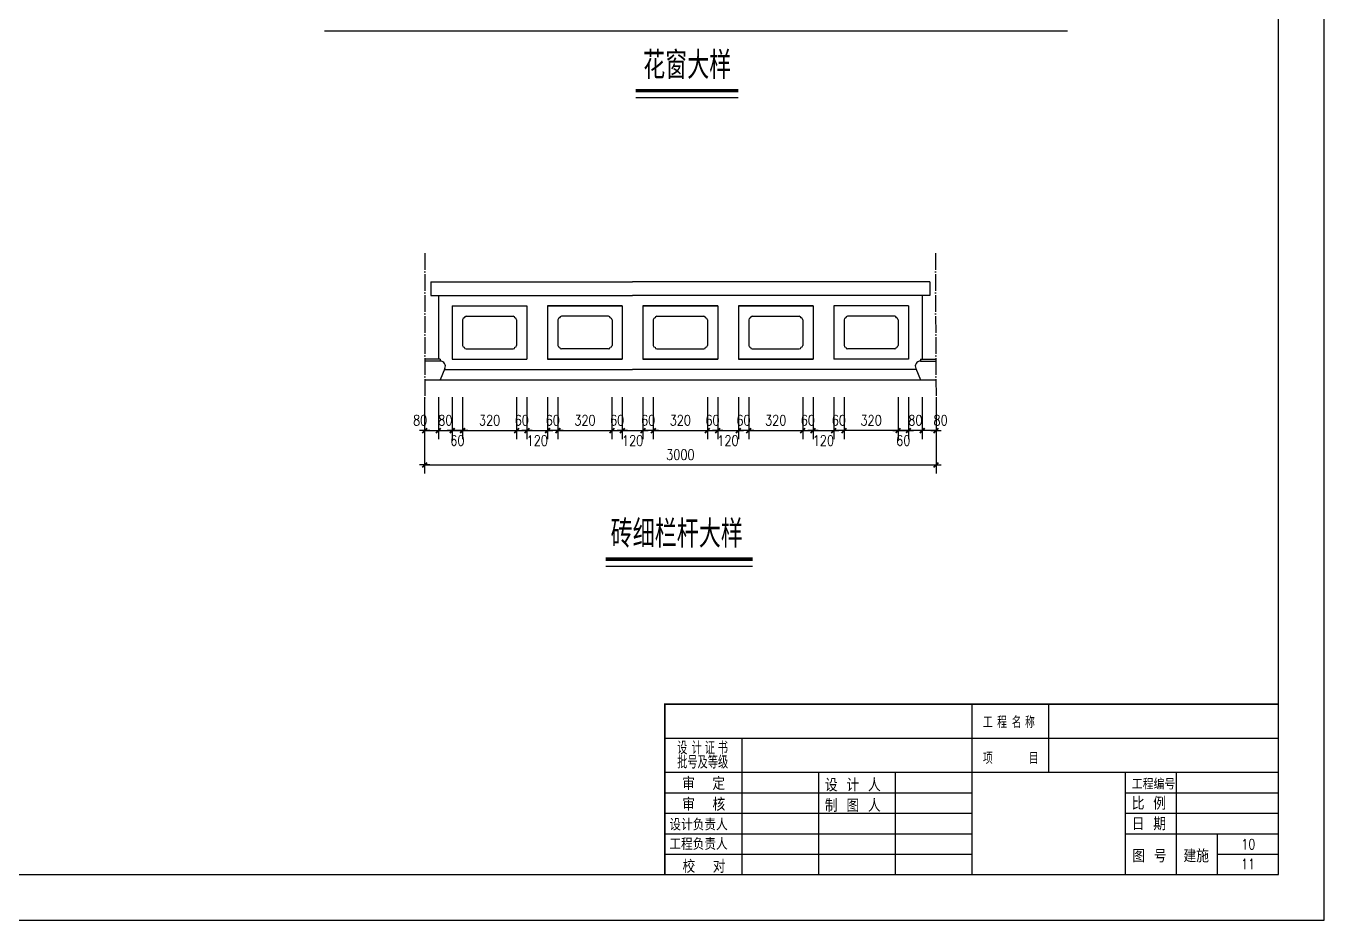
# Model space of a CAD drawing. Extents: x 1035948 to 1665131, y -158296 to 142149.
# Drawn here: x 1142382 to 1161231, y -96352 to -83371 of the extents above; entities that cross this region are included whole.
import ezdxf

# ---------------------------------------------------------------- set-up
doc = ezdxf.new("R2010")
doc.units = 0
doc.header["$LTSCALE"] = 200
doc.header["$MEASUREMENT"] = 0
doc.linetypes.add('ACAD_ISO04W100', pattern=[30.5, 24, -3, 0.5, -3])
doc.layers.get('0').update_dxf_attribs({"linetype": 'CONTINUOUS'})
doc.layers.get('DEFPOINTS').update_dxf_attribs({"linetype": 'CONTINUOUS'})
for name, color, linetype in [('DOTE', 1, 'CONTINUOUS'), ('PUB_DIM', 3, 'CONTINUOUS'), ('PUB_TEXT', 7, 'CONTINUOUS'), ('WLL1', 7, 'CONTINUOUS')]:
    doc.layers.add(name, color=color, linetype=linetype)
doc.styles.add('_HZTXT', font='txt.shx', dxfattribs={"width": 0.8, "bigfont": 'hztxt.shx'})
doc.styles.add('DIM_FONT', font='SIMPLEX.shx', dxfattribs={"width": 0.8})
doc.styles.add('HZ', font='simplex.shx', dxfattribs={"bigfont": 'hztxt.shx'})
doc.dimstyles.new('DIMN50', dxfattribs={"dimscale": 0.5, "dimtxt": 300, "dimasz": 1, "dimexe": 250, "dimexo": 300, "dimgap": 150, "dimtad": 1, "dimdec": 0, "dimzin": 0, "dimdsep": 46, "dimtxsty": 'DIM_FONT', "dimblk": '_DIMX', "dimcen": 0.09, "dimclrt": 7, "dimadec": 0, "dimazin": 0, "dimtfac": 1, "dimtdec": 0, "dimtix": 1, "dimtmove": 2, "dimatfit": 3, "dimldrblk": '_DIMX', "dimfxl": 0, "dimtolj": 1, "dimtzin": 0, "dimarcsym": 0})

# ---------------------------------------------------------------- blocks, each defined once
blk = doc.blocks.new('_DIMX')
blk.add_line((-150, 0), (150, 0))
at = {"const_width": 50}
blk.add_lwpolyline([(-70, -70), (70, 70)], dxfattribs=at)
blk = doc.blocks.new('*D362')
at = {"color": 0, "linetype": 'ByBlock'}
for p, q in [((1607961, 6102), (1607961, 5490)), ((1608746, 6102), (1608746, 5490)), ((1608746, 5615), (1607962, 5615))]:
    blk.add_line(p, q, dxfattribs=at)
at = {"layer": 'DEFPOINTS', "color": 0, "linetype": 'ByBlock'}
for p in [(1607961, 6252), (1608746, 6252), (1607961, 5615)]:
    blk.add_point(p, dxfattribs=at)
at = {"color": 0, "linetype": 'ByBlock', "xscale": 0.5, "yscale": 0.5, "zscale": 0.5, "rotation": 180}
blk.add_blockref('_DIMX', (1607961, 5615), dxfattribs=at)
at = {"color": 0, "linetype": 'ByBlock', "xscale": 0.5, "yscale": 0.5, "zscale": 0.5}
blk.add_blockref('_DIMX', (1608746, 5615), dxfattribs=at)
at = {"color": 7, "linetype": 'ByBlock', "insert": (1608354, 5765), "char_height": 150, "attachment_point": 5, "style": 'DIM_FONT'}
blk.add_mtext('\\A1;320', dxfattribs=at)
blk = doc.blocks.new('*D351')
at = {"color": 0, "linetype": 'ByBlock'}
for p, q in [((1601871, 5900), (1601871, 4991)), ((1609296, 5900), (1609296, 4991)), ((1601872, 5116), (1609296, 5116))]:
    blk.add_line(p, q, dxfattribs=at)
at = {"layer": 'DEFPOINTS', "color": 0, "linetype": 'ByBlock'}
for p in [(1601871, 6050), (1609296, 6050), (1609296, 5116)]:
    blk.add_point(p, dxfattribs=at)
at = {"color": 0, "linetype": 'ByBlock', "xscale": 0.5, "yscale": 0.5, "zscale": 0.5, "rotation": 180}
blk.add_blockref('_DIMX', (1601871, 5116), dxfattribs=at)
at = {"color": 0, "linetype": 'ByBlock', "xscale": 0.5, "yscale": 0.5, "zscale": 0.5}
blk.add_blockref('_DIMX', (1609296, 5116), dxfattribs=at)
at = {"color": 7, "linetype": 'ByBlock', "insert": (1605584, 5266), "char_height": 150, "attachment_point": 5, "style": 'DIM_FONT'}
blk.add_mtext('\\A1;3000', dxfattribs=at)
blk = doc.blocks.new('*D361')
at = {"color": 0, "linetype": 'ByBlock'}
for p, q in [((1607811, 6102), (1607811, 5490)), ((1607961, 6102), (1607961, 5490)), ((1607811, 5615), (1607810, 5615)), ((1607961, 5615), (1607811, 5615)), ((1607962, 5615), (1607962, 5615))]:
    blk.add_line(p, q, dxfattribs=at)
at = {"layer": 'DEFPOINTS', "color": 0, "linetype": 'ByBlock'}
for p in [(1607811, 6252), (1607961, 6252), (1607811, 5615)]:
    blk.add_point(p, dxfattribs=at)
at = {"color": 0, "linetype": 'ByBlock', "xscale": 0.5, "yscale": 0.5, "zscale": 0.5}
blk.add_blockref('_DIMX', (1607811, 5615), dxfattribs=at)
at = {"color": 0, "linetype": 'ByBlock', "xscale": 0.5, "yscale": 0.5, "zscale": 0.5, "rotation": 180}
blk.add_blockref('_DIMX', (1607961, 5615), dxfattribs=at)
at = {"color": 7, "linetype": 'ByBlock', "insert": (1607886, 5765), "char_height": 150, "attachment_point": 5, "style": 'DIM_FONT'}
blk.add_mtext('\\A1;60', dxfattribs=at)
blk = doc.blocks.new('*D373')
at = {"color": 0, "linetype": 'ByBlock'}
for p, q in [((1607511, 6102), (1607511, 5490)), ((1607811, 6102), (1607811, 5490)), ((1607512, 5615), (1607811, 5615))]:
    blk.add_line(p, q, dxfattribs=at)
at = {"layer": 'DEFPOINTS', "color": 0, "linetype": 'ByBlock'}
for p in [(1607511, 6252), (1607811, 6252), (1607811, 5615)]:
    blk.add_point(p, dxfattribs=at)
at = {"color": 0, "linetype": 'ByBlock', "xscale": 0.5, "yscale": 0.5, "zscale": 0.5, "rotation": 180}
blk.add_blockref('_DIMX', (1607511, 5615), dxfattribs=at)
at = {"color": 0, "linetype": 'ByBlock', "xscale": 0.5, "yscale": 0.5, "zscale": 0.5}
blk.add_blockref('_DIMX', (1607811, 5615), dxfattribs=at)
at = {"color": 7, "linetype": 'ByBlock', "insert": (1607661, 5471), "char_height": 150, "attachment_point": 5, "style": 'DIM_FONT'}
blk.add_mtext('\\A1;120', dxfattribs=at)
blk = doc.blocks.new('*D354')
at = {"color": 0, "linetype": 'ByBlock'}
for p, q in [((1602271, 6102), (1602271, 5490)), ((1602421, 6102), (1602421, 5490)), ((1602271, 5615), (1602270, 5615)), ((1602271, 5615), (1602421, 5615)), ((1602271, 5615), (1602421, 5615)), ((1602422, 5615), (1602422, 5615))]:
    blk.add_line(p, q, dxfattribs=at)
at = {"layer": 'DEFPOINTS', "color": 0, "linetype": 'ByBlock'}
for p in [(1602271, 6252), (1602421, 6252), (1602421, 5615)]:
    blk.add_point(p, dxfattribs=at)
at = {"color": 0, "linetype": 'ByBlock', "xscale": 0.5, "yscale": 0.5, "zscale": 0.5}
blk.add_blockref('_DIMX', (1602271, 5615), dxfattribs=at)
at = {"color": 0, "linetype": 'ByBlock', "xscale": 0.5, "yscale": 0.5, "zscale": 0.5, "rotation": 180}
blk.add_blockref('_DIMX', (1602421, 5615), dxfattribs=at)
at = {"color": 7, "linetype": 'ByBlock', "insert": (1602346, 5471), "char_height": 150, "attachment_point": 5, "style": 'DIM_FONT'}
blk.add_mtext('\\A1;60', dxfattribs=at)
blk = doc.blocks.new('*D355')
at = {"color": 0, "linetype": 'ByBlock'}
for p, q in [((1602071, 6102), (1602071, 5490)), ((1602271, 6102), (1602271, 5490)), ((1602071, 5615), (1602070, 5615)), ((1602071, 5615), (1602271, 5615)), ((1602272, 5615), (1602272, 5615))]:
    blk.add_line(p, q, dxfattribs=at)
at = {"layer": 'DEFPOINTS', "color": 0, "linetype": 'ByBlock'}
for p in [(1602071, 6252), (1602271, 6252), (1602271, 5615)]:
    blk.add_point(p, dxfattribs=at)
at = {"color": 0, "linetype": 'ByBlock', "xscale": 0.5, "yscale": 0.5, "zscale": 0.5}
blk.add_blockref('_DIMX', (1602071, 5615), dxfattribs=at)
at = {"color": 0, "linetype": 'ByBlock', "xscale": 0.5, "yscale": 0.5, "zscale": 0.5, "rotation": 180}
blk.add_blockref('_DIMX', (1602271, 5615), dxfattribs=at)
at = {"color": 7, "linetype": 'ByBlock', "insert": (1602171, 5765), "char_height": 150, "attachment_point": 5, "style": 'DIM_FONT'}
blk.add_mtext('\\A1;80', dxfattribs=at)
blk = doc.blocks.new('*D356')
at = {"color": 0, "linetype": 'ByBlock'}
for p, q in [((1601871, 6102), (1601871, 5490)), ((1602071, 6102), (1602071, 5490)), ((1601872, 5615), (1602071, 5615))]:
    blk.add_line(p, q, dxfattribs=at)
at = {"layer": 'DEFPOINTS', "color": 0, "linetype": 'ByBlock'}
for p in [(1601871, 6252), (1602071, 6252), (1602071, 5615)]:
    blk.add_point(p, dxfattribs=at)
at = {"color": 0, "linetype": 'ByBlock', "xscale": 0.5, "yscale": 0.5, "zscale": 0.5, "rotation": 180}
blk.add_blockref('_DIMX', (1601871, 5615), dxfattribs=at)
at = {"color": 0, "linetype": 'ByBlock', "xscale": 0.5, "yscale": 0.5, "zscale": 0.5}
blk.add_blockref('_DIMX', (1602071, 5615), dxfattribs=at)
at = {"color": 7, "linetype": 'ByBlock', "insert": (1601805, 5765), "char_height": 150, "attachment_point": 5, "style": 'DIM_FONT'}
blk.add_mtext('\\A1;80', dxfattribs=at)
blk = doc.blocks.new('*D364')
at = {"color": 0, "linetype": 'ByBlock'}
for p, q in [((1604741, 6102), (1604741, 5490)), ((1605041, 6102), (1605041, 5490)), ((1604742, 5615), (1605041, 5615))]:
    blk.add_line(p, q, dxfattribs=at)
at = {"layer": 'DEFPOINTS', "color": 0, "linetype": 'ByBlock'}
for p in [(1604741, 6252), (1605041, 6252), (1605041, 5615)]:
    blk.add_point(p, dxfattribs=at)
at = {"color": 0, "linetype": 'ByBlock', "xscale": 0.5, "yscale": 0.5, "zscale": 0.5, "rotation": 180}
blk.add_blockref('_DIMX', (1604741, 5615), dxfattribs=at)
at = {"color": 0, "linetype": 'ByBlock', "xscale": 0.5, "yscale": 0.5, "zscale": 0.5}
blk.add_blockref('_DIMX', (1605041, 5615), dxfattribs=at)
at = {"color": 7, "linetype": 'ByBlock', "insert": (1604891, 5471), "char_height": 150, "attachment_point": 5, "style": 'DIM_FONT'}
blk.add_mtext('\\A1;120', dxfattribs=at)
blk = doc.blocks.new('*D365')
at = {"color": 0, "linetype": 'ByBlock'}
for p, q in [((1604591, 6102), (1604591, 5490)), ((1604741, 6102), (1604741, 5490)), ((1604591, 5615), (1604590, 5615)), ((1604591, 5615), (1604741, 5615)), ((1604742, 5615), (1604742, 5615))]:
    blk.add_line(p, q, dxfattribs=at)
at = {"layer": 'DEFPOINTS', "color": 0, "linetype": 'ByBlock'}
for p in [(1604591, 6252), (1604741, 6252), (1604741, 5615)]:
    blk.add_point(p, dxfattribs=at)
at = {"color": 0, "linetype": 'ByBlock', "xscale": 0.5, "yscale": 0.5, "zscale": 0.5}
blk.add_blockref('_DIMX', (1604591, 5615), dxfattribs=at)
at = {"color": 0, "linetype": 'ByBlock', "xscale": 0.5, "yscale": 0.5, "zscale": 0.5, "rotation": 180}
blk.add_blockref('_DIMX', (1604741, 5615), dxfattribs=at)
at = {"color": 7, "linetype": 'ByBlock', "insert": (1604666, 5765), "char_height": 150, "attachment_point": 5, "style": 'DIM_FONT'}
blk.add_mtext('\\A1;60', dxfattribs=at)
blk = doc.blocks.new('*D367')
at = {"color": 0, "linetype": 'ByBlock'}
for p, q in [((1605041, 6102), (1605041, 5490)), ((1605191, 6102), (1605191, 5490)), ((1605041, 5615), (1605040, 5615)), ((1605191, 5615), (1605041, 5615)), ((1605192, 5615), (1605192, 5615))]:
    blk.add_line(p, q, dxfattribs=at)
at = {"layer": 'DEFPOINTS', "color": 0, "linetype": 'ByBlock'}
for p in [(1605041, 6252), (1605191, 6252), (1605041, 5615)]:
    blk.add_point(p, dxfattribs=at)
at = {"color": 0, "linetype": 'ByBlock', "xscale": 0.5, "yscale": 0.5, "zscale": 0.5}
blk.add_blockref('_DIMX', (1605041, 5615), dxfattribs=at)
at = {"color": 0, "linetype": 'ByBlock', "xscale": 0.5, "yscale": 0.5, "zscale": 0.5, "rotation": 180}
blk.add_blockref('_DIMX', (1605191, 5615), dxfattribs=at)
at = {"color": 7, "linetype": 'ByBlock', "insert": (1605116, 5765), "char_height": 150, "attachment_point": 5, "style": 'DIM_FONT'}
blk.add_mtext('\\A1;60', dxfattribs=at)
blk = doc.blocks.new('*D371')
at = {"color": 0, "linetype": 'ByBlock'}
for p, q in [((1606426, 6102), (1606426, 5490)), ((1606576, 6102), (1606576, 5490)), ((1606426, 5615), (1606425, 5615)), ((1606576, 5615), (1606426, 5615)), ((1606577, 5615), (1606577, 5615))]:
    blk.add_line(p, q, dxfattribs=at)
at = {"layer": 'DEFPOINTS', "color": 0, "linetype": 'ByBlock'}
for p in [(1606426, 6252), (1606576, 6252), (1606426, 5615)]:
    blk.add_point(p, dxfattribs=at)
at = {"color": 0, "linetype": 'ByBlock', "xscale": 0.5, "yscale": 0.5, "zscale": 0.5}
blk.add_blockref('_DIMX', (1606426, 5615), dxfattribs=at)
at = {"color": 0, "linetype": 'ByBlock', "xscale": 0.5, "yscale": 0.5, "zscale": 0.5, "rotation": 180}
blk.add_blockref('_DIMX', (1606576, 5615), dxfattribs=at)
at = {"color": 7, "linetype": 'ByBlock', "insert": (1606501, 5765), "char_height": 150, "attachment_point": 5, "style": 'DIM_FONT'}
blk.add_mtext('\\A1;60', dxfattribs=at)
blk = doc.blocks.new('*D369')
at = {"color": 0, "linetype": 'ByBlock'}
for p, q in [((1606126, 6102), (1606126, 5490)), ((1606426, 6102), (1606426, 5490)), ((1606127, 5615), (1606426, 5615))]:
    blk.add_line(p, q, dxfattribs=at)
at = {"layer": 'DEFPOINTS', "color": 0, "linetype": 'ByBlock'}
for p in [(1606126, 6252), (1606426, 6252), (1606426, 5615)]:
    blk.add_point(p, dxfattribs=at)
at = {"color": 0, "linetype": 'ByBlock', "xscale": 0.5, "yscale": 0.5, "zscale": 0.5, "rotation": 180}
blk.add_blockref('_DIMX', (1606126, 5615), dxfattribs=at)
at = {"color": 0, "linetype": 'ByBlock', "xscale": 0.5, "yscale": 0.5, "zscale": 0.5}
blk.add_blockref('_DIMX', (1606426, 5615), dxfattribs=at)
at = {"color": 7, "linetype": 'ByBlock', "insert": (1606276, 5471), "char_height": 150, "attachment_point": 5, "style": 'DIM_FONT'}
blk.add_mtext('\\A1;120', dxfattribs=at)
blk = doc.blocks.new('*D368')
at = {"color": 0, "linetype": 'ByBlock'}
for p, q in [((1605976, 6102), (1605976, 5490)), ((1606126, 6102), (1606126, 5490)), ((1605976, 5615), (1605975, 5615)), ((1605976, 5615), (1606126, 5615)), ((1606127, 5615), (1606127, 5615))]:
    blk.add_line(p, q, dxfattribs=at)
at = {"layer": 'DEFPOINTS', "color": 0, "linetype": 'ByBlock'}
for p in [(1605976, 6252), (1606126, 6252), (1606126, 5615)]:
    blk.add_point(p, dxfattribs=at)
at = {"color": 0, "linetype": 'ByBlock', "xscale": 0.5, "yscale": 0.5, "zscale": 0.5}
blk.add_blockref('_DIMX', (1605976, 5615), dxfattribs=at)
at = {"color": 0, "linetype": 'ByBlock', "xscale": 0.5, "yscale": 0.5, "zscale": 0.5, "rotation": 180}
blk.add_blockref('_DIMX', (1606126, 5615), dxfattribs=at)
at = {"color": 7, "linetype": 'ByBlock', "insert": (1606051, 5765), "char_height": 150, "attachment_point": 5, "style": 'DIM_FONT'}
blk.add_mtext('\\A1;60', dxfattribs=at)
blk = doc.blocks.new('*D366')
at = {"color": 0, "linetype": 'ByBlock'}
for p, q in [((1603656, 6102), (1603656, 5490)), ((1603806, 6102), (1603806, 5490)), ((1603656, 5615), (1603655, 5615)), ((1603806, 5615), (1603656, 5615)), ((1603807, 5615), (1603807, 5615))]:
    blk.add_line(p, q, dxfattribs=at)
at = {"layer": 'DEFPOINTS', "color": 0, "linetype": 'ByBlock'}
for p in [(1603656, 6252), (1603806, 6252), (1603656, 5615)]:
    blk.add_point(p, dxfattribs=at)
at = {"color": 0, "linetype": 'ByBlock', "xscale": 0.5, "yscale": 0.5, "zscale": 0.5}
blk.add_blockref('_DIMX', (1603656, 5615), dxfattribs=at)
at = {"color": 0, "linetype": 'ByBlock', "xscale": 0.5, "yscale": 0.5, "zscale": 0.5, "rotation": 180}
blk.add_blockref('_DIMX', (1603806, 5615), dxfattribs=at)
at = {"color": 7, "linetype": 'ByBlock', "insert": (1603731, 5765), "char_height": 150, "attachment_point": 5, "style": 'DIM_FONT'}
blk.add_mtext('\\A1;60', dxfattribs=at)
blk = doc.blocks.new('*D357')
at = {"color": 0, "linetype": 'ByBlock'}
for p, q in [((1603356, 6102), (1603356, 5490)), ((1603656, 6102), (1603656, 5490)), ((1603357, 5615), (1603656, 5615))]:
    blk.add_line(p, q, dxfattribs=at)
at = {"layer": 'DEFPOINTS', "color": 0, "linetype": 'ByBlock'}
for p in [(1603356, 6252), (1603656, 6252), (1603656, 5615)]:
    blk.add_point(p, dxfattribs=at)
at = {"color": 0, "linetype": 'ByBlock', "xscale": 0.5, "yscale": 0.5, "zscale": 0.5, "rotation": 180}
blk.add_blockref('_DIMX', (1603356, 5615), dxfattribs=at)
at = {"color": 0, "linetype": 'ByBlock', "xscale": 0.5, "yscale": 0.5, "zscale": 0.5}
blk.add_blockref('_DIMX', (1603656, 5615), dxfattribs=at)
at = {"color": 7, "linetype": 'ByBlock', "insert": (1603506, 5471), "char_height": 150, "attachment_point": 5, "style": 'DIM_FONT'}
blk.add_mtext('\\A1;120', dxfattribs=at)
blk = doc.blocks.new('*D352')
at = {"color": 0, "linetype": 'ByBlock'}
for p, q in [((1603206, 6102), (1603206, 5490)), ((1603356, 6102), (1603356, 5490)), ((1603206, 5615), (1603205, 5615)), ((1603206, 5615), (1603356, 5615)), ((1603357, 5615), (1603357, 5615))]:
    blk.add_line(p, q, dxfattribs=at)
at = {"layer": 'DEFPOINTS', "color": 0, "linetype": 'ByBlock'}
for p in [(1603206, 6252), (1603356, 6252), (1603356, 5615)]:
    blk.add_point(p, dxfattribs=at)
at = {"color": 0, "linetype": 'ByBlock', "xscale": 0.5, "yscale": 0.5, "zscale": 0.5}
blk.add_blockref('_DIMX', (1603206, 5615), dxfattribs=at)
at = {"color": 0, "linetype": 'ByBlock', "xscale": 0.5, "yscale": 0.5, "zscale": 0.5, "rotation": 180}
blk.add_blockref('_DIMX', (1603356, 5615), dxfattribs=at)
at = {"color": 7, "linetype": 'ByBlock', "insert": (1603281, 5765), "char_height": 150, "attachment_point": 5, "style": 'DIM_FONT'}
blk.add_mtext('\\A1;60', dxfattribs=at)
blk = doc.blocks.new('*D353')
at = {"color": 0, "linetype": 'ByBlock'}
for p, q in [((1602421, 6102), (1602421, 5490)), ((1603206, 6102), (1603206, 5490)), ((1602422, 5615), (1603206, 5615))]:
    blk.add_line(p, q, dxfattribs=at)
at = {"layer": 'DEFPOINTS', "color": 0, "linetype": 'ByBlock'}
for p in [(1602421, 6252), (1603206, 6252), (1603206, 5615)]:
    blk.add_point(p, dxfattribs=at)
at = {"color": 0, "linetype": 'ByBlock', "xscale": 0.5, "yscale": 0.5, "zscale": 0.5, "rotation": 180}
blk.add_blockref('_DIMX', (1602421, 5615), dxfattribs=at)
at = {"color": 0, "linetype": 'ByBlock', "xscale": 0.5, "yscale": 0.5, "zscale": 0.5}
blk.add_blockref('_DIMX', (1603206, 5615), dxfattribs=at)
at = {"color": 7, "linetype": 'ByBlock', "insert": (1602814, 5765), "char_height": 150, "attachment_point": 5, "style": 'DIM_FONT'}
blk.add_mtext('\\A1;320', dxfattribs=at)
blk = doc.blocks.new('*D363')
at = {"color": 0, "linetype": 'ByBlock'}
for p, q in [((1603806, 6102), (1603806, 5490)), ((1604591, 6102), (1604591, 5490)), ((1603807, 5615), (1604591, 5615))]:
    blk.add_line(p, q, dxfattribs=at)
at = {"layer": 'DEFPOINTS', "color": 0, "linetype": 'ByBlock'}
for p in [(1603806, 6252), (1604591, 6252), (1604591, 5615)]:
    blk.add_point(p, dxfattribs=at)
at = {"color": 0, "linetype": 'ByBlock', "xscale": 0.5, "yscale": 0.5, "zscale": 0.5, "rotation": 180}
blk.add_blockref('_DIMX', (1603806, 5615), dxfattribs=at)
at = {"color": 0, "linetype": 'ByBlock', "xscale": 0.5, "yscale": 0.5, "zscale": 0.5}
blk.add_blockref('_DIMX', (1604591, 5615), dxfattribs=at)
at = {"color": 7, "linetype": 'ByBlock', "insert": (1604199, 5765), "char_height": 150, "attachment_point": 5, "style": 'DIM_FONT'}
blk.add_mtext('\\A1;320', dxfattribs=at)
blk = doc.blocks.new('*D370')
at = {"color": 0, "linetype": 'ByBlock'}
for p, q in [((1605191, 6102), (1605191, 5490)), ((1605976, 6102), (1605976, 5490)), ((1605192, 5615), (1605976, 5615))]:
    blk.add_line(p, q, dxfattribs=at)
at = {"layer": 'DEFPOINTS', "color": 0, "linetype": 'ByBlock'}
for p in [(1605191, 6252), (1605976, 6252), (1605976, 5615)]:
    blk.add_point(p, dxfattribs=at)
at = {"color": 0, "linetype": 'ByBlock', "xscale": 0.5, "yscale": 0.5, "zscale": 0.5, "rotation": 180}
blk.add_blockref('_DIMX', (1605191, 5615), dxfattribs=at)
at = {"color": 0, "linetype": 'ByBlock', "xscale": 0.5, "yscale": 0.5, "zscale": 0.5}
blk.add_blockref('_DIMX', (1605976, 5615), dxfattribs=at)
at = {"color": 7, "linetype": 'ByBlock', "insert": (1605584, 5765), "char_height": 150, "attachment_point": 5, "style": 'DIM_FONT'}
blk.add_mtext('\\A1;320', dxfattribs=at)
blk = doc.blocks.new('*D372')
at = {"color": 0, "linetype": 'ByBlock'}
for p, q in [((1607361, 6102), (1607361, 5490)), ((1607511, 6102), (1607511, 5490)), ((1607361, 5615), (1607360, 5615)), ((1607361, 5615), (1607511, 5615)), ((1607512, 5615), (1607512, 5615))]:
    blk.add_line(p, q, dxfattribs=at)
at = {"layer": 'DEFPOINTS', "color": 0, "linetype": 'ByBlock'}
for p in [(1607361, 6252), (1607511, 6252), (1607511, 5615)]:
    blk.add_point(p, dxfattribs=at)
at = {"color": 0, "linetype": 'ByBlock', "xscale": 0.5, "yscale": 0.5, "zscale": 0.5}
blk.add_blockref('_DIMX', (1607361, 5615), dxfattribs=at)
at = {"color": 0, "linetype": 'ByBlock', "xscale": 0.5, "yscale": 0.5, "zscale": 0.5, "rotation": 180}
blk.add_blockref('_DIMX', (1607511, 5615), dxfattribs=at)
at = {"color": 7, "linetype": 'ByBlock', "insert": (1607436, 5765), "char_height": 150, "attachment_point": 5, "style": 'DIM_FONT'}
blk.add_mtext('\\A1;60', dxfattribs=at)
blk = doc.blocks.new('*D374')
at = {"color": 0, "linetype": 'ByBlock'}
for p, q in [((1606576, 6102), (1606576, 5490)), ((1607361, 6102), (1607361, 5490)), ((1606577, 5615), (1607361, 5615))]:
    blk.add_line(p, q, dxfattribs=at)
at = {"layer": 'DEFPOINTS', "color": 0, "linetype": 'ByBlock'}
for p in [(1606576, 6252), (1607361, 6252), (1607361, 5615)]:
    blk.add_point(p, dxfattribs=at)
at = {"color": 0, "linetype": 'ByBlock', "xscale": 0.5, "yscale": 0.5, "zscale": 0.5, "rotation": 180}
blk.add_blockref('_DIMX', (1606576, 5615), dxfattribs=at)
at = {"color": 0, "linetype": 'ByBlock', "xscale": 0.5, "yscale": 0.5, "zscale": 0.5}
blk.add_blockref('_DIMX', (1607361, 5615), dxfattribs=at)
at = {"color": 7, "linetype": 'ByBlock', "insert": (1606969, 5765), "char_height": 150, "attachment_point": 5, "style": 'DIM_FONT'}
blk.add_mtext('\\A1;320', dxfattribs=at)
blk = doc.blocks.new('*D360')
at = {"color": 0, "linetype": 'ByBlock'}
for p, q in [((1608746, 6102), (1608746, 5490)), ((1608896, 6102), (1608896, 5490)), ((1608746, 5615), (1608745, 5615)), ((1608896, 5615), (1608746, 5615)), ((1608896, 5615), (1608746, 5615)), ((1608897, 5615), (1608897, 5615))]:
    blk.add_line(p, q, dxfattribs=at)
at = {"layer": 'DEFPOINTS', "color": 0, "linetype": 'ByBlock'}
for p in [(1608746, 6252), (1608896, 6252), (1608746, 5615)]:
    blk.add_point(p, dxfattribs=at)
at = {"color": 0, "linetype": 'ByBlock', "xscale": 0.5, "yscale": 0.5, "zscale": 0.5}
blk.add_blockref('_DIMX', (1608746, 5615), dxfattribs=at)
at = {"color": 0, "linetype": 'ByBlock', "xscale": 0.5, "yscale": 0.5, "zscale": 0.5, "rotation": 180}
blk.add_blockref('_DIMX', (1608896, 5615), dxfattribs=at)
at = {"color": 7, "linetype": 'ByBlock', "insert": (1608821, 5471), "char_height": 150, "attachment_point": 5, "style": 'DIM_FONT'}
blk.add_mtext('\\A1;60', dxfattribs=at)
blk = doc.blocks.new('*D359')
at = {"color": 0, "linetype": 'ByBlock'}
for p, q in [((1608896, 6102), (1608896, 5490)), ((1609096, 6102), (1609096, 5490)), ((1608896, 5615), (1608895, 5615)), ((1609096, 5615), (1608896, 5615)), ((1609097, 5615), (1609097, 5615))]:
    blk.add_line(p, q, dxfattribs=at)
at = {"layer": 'DEFPOINTS', "color": 0, "linetype": 'ByBlock'}
for p in [(1608896, 6252), (1609096, 6252), (1608896, 5615)]:
    blk.add_point(p, dxfattribs=at)
at = {"color": 0, "linetype": 'ByBlock', "xscale": 0.5, "yscale": 0.5, "zscale": 0.5}
blk.add_blockref('_DIMX', (1608896, 5615), dxfattribs=at)
at = {"color": 0, "linetype": 'ByBlock', "xscale": 0.5, "yscale": 0.5, "zscale": 0.5, "rotation": 180}
blk.add_blockref('_DIMX', (1609096, 5615), dxfattribs=at)
at = {"color": 7, "linetype": 'ByBlock', "insert": (1608996, 5765), "char_height": 150, "attachment_point": 5, "style": 'DIM_FONT'}
blk.add_mtext('\\A1;80', dxfattribs=at)
blk = doc.blocks.new('*D358')
at = {"color": 0, "linetype": 'ByBlock'}
for p, q in [((1609096, 6102), (1609096, 5490)), ((1609296, 6102), (1609296, 5490)), ((1609296, 5615), (1609097, 5615))]:
    blk.add_line(p, q, dxfattribs=at)
at = {"layer": 'DEFPOINTS', "color": 0, "linetype": 'ByBlock'}
for p in [(1609096, 6252), (1609296, 6252), (1609096, 5615)]:
    blk.add_point(p, dxfattribs=at)
at = {"color": 0, "linetype": 'ByBlock', "xscale": 0.5, "yscale": 0.5, "zscale": 0.5, "rotation": 180}
blk.add_blockref('_DIMX', (1609096, 5615), dxfattribs=at)
at = {"color": 0, "linetype": 'ByBlock', "xscale": 0.5, "yscale": 0.5, "zscale": 0.5}
blk.add_blockref('_DIMX', (1609296, 5615), dxfattribs=at)
at = {"color": 7, "linetype": 'ByBlock', "insert": (1609363, 5765), "char_height": 150, "attachment_point": 5, "style": 'DIM_FONT'}
blk.add_mtext('\\A1;80', dxfattribs=at)

msp = doc.modelspace()

# ---------------------------------------------------------------- linework, layer by layer
for p, q in [((1157504.83352, -83445.60854), (1146718.218, -83445.60854)), ((1156115.64672, -93217.42878), (1156115.64672, -95692.42878)), ((1157229.39672, -93217.42878), (1157229.39672, -94207.42878)), ((1151660.64672, -93712.42878), (1160570.64672, -93712.42878)), ((1152774.39672, -93712.42878), (1152774.39672, -95692.42878)), ((1151660.64672, -94207.42878), (1160570.64672, -94207.42878)), ((1153888.14672, -94207.42878), (1153888.14672, -95692.42878)), ((1155001.89672, -94207.42878), (1155001.89672, -95692.42878)), ((1158343.14672, -94207.42878), (1158343.14672, -95692.42878)), ((1159085.64672, -94207.42878), (1159085.64672, -95692.42878)), ((1151660.64672, -94504.42878), (1156115.64672, -94504.42878)), ((1158343.14672, -94504.42878), (1160570.64672, -94504.42878)), ((1151660.64672, -94801.42878), (1156115.64672, -94801.42878)), ((1158343.14672, -94801.42878), (1160570.64672, -94801.42878)), ((1151660.64672, -95098.42878), (1156115.64672, -95098.42878)), ((1158343.14672, -95098.42878), (1160570.64672, -95098.42878)), ((1159679.64672, -95098.42878), (1159679.64672, -95692.42878)), ((1151660.64672, -95395.42878), (1156115.64672, -95395.42878)), ((1159679.64672, -95395.42878), (1160570.64672, -95395.42878))]:
    msp.add_line(p, q)
at = {"color": 151}
msp.add_lwpolyline([(1161230.64672, -96352.42878), (1161230.64672, -68632.42878), (1122026.64672, -68632.42878), (1122026.64672, -96352.42878)], close=True, dxfattribs=at)
at = {"color": 5}
msp.add_lwpolyline([(1160570.64672, -95692.42878), (1160570.64672, -69292.42878), (1123346.64672, -69292.42878), (1123346.64672, -95692.42878)], close=True, dxfattribs=at)
at = {"const_width": 24.75}
msp.add_lwpolyline([(1151660.64672, -95692.42878), (1151660.64672, -93217.42878), (1160570.64672, -93217.42878)], dxfattribs=at)
at = {"layer": 'DOTE', "linetype": 'ACAD_ISO04W100', "ltscale": 0.05}
for p, q in [((1148171.55761, -86670.77058), (1148171.55761, -88783.84089)), ((1155586.55761, -86670.77058), (1155596.55761, -88783.84089))]:
    msp.add_line(p, q, dxfattribs=at)
at = {"layer": 'WLL1'}
for p, q in [((1151237.39266, -84408.49618), (1152723.69183, -84408.49618)), ((1148261.52045, -87085.55507), (1148261.52045, -87285.55507)), ((1148261.52045, -87085.55507), (1151191.55761, -87085.55507)), ((1155506.59476, -87085.55507), (1151191.55761, -87085.55507)), ((1155506.59476, -87085.55507), (1155506.59476, -87285.55507)), ((1148261.52045, -87285.55507), (1151191.55761, -87285.55507)), ((1148371.55761, -87285.55507), (1148371.55761, -88210.55507)), ((1148571.55761, -87435.55507), (1149656.55761, -87435.55507)), ((1148571.55761, -87435.55507), (1148571.55761, -88210.55507)), ((1149656.55761, -87435.55507), (1149656.55761, -88210.55507)), ((1151041.55761, -87435.55507), (1149956.55761, -87435.55507)), ((1149956.55761, -87435.55507), (1151041.55761, -87435.55507)), ((1149956.55761, -87435.55507), (1149956.55761, -88210.55507)), ((1151041.55761, -87435.55507), (1151041.55761, -88210.55507)), ((1151041.55761, -87435.55507), (1151041.55761, -88210.55507)), ((1155506.59476, -87285.55507), (1151191.55761, -87285.55507)), ((1151341.55761, -87435.55507), (1152426.55761, -87435.55507)), ((1152426.55761, -87435.55507), (1151341.55761, -87435.55507)), ((1151341.55761, -87435.55507), (1151341.55761, -88210.55507)), ((1151341.55761, -87435.55507), (1151341.55761, -88210.55507)), ((1152426.55761, -87435.55507), (1152426.55761, -88210.55507)), ((1152726.55761, -87435.55507), (1152726.55761, -88210.55507)), ((1152726.55761, -87435.55507), (1152726.55761, -88210.55507)), ((1152726.55761, -87435.55507), (1153811.55761, -87435.55507)), ((1153811.55761, -87435.55507), (1152726.55761, -87435.55507)), ((1153811.55761, -87435.55507), (1153811.55761, -88210.55507)), ((1155196.55761, -87435.55507), (1154111.55761, -87435.55507)), ((1154111.55761, -87435.55507), (1154111.55761, -88210.55507)), ((1155196.55761, -87435.55507), (1155196.55761, -88210.55507)), ((1155396.55761, -87285.55507), (1155396.55761, -88210.55507)), ((1148721.55761, -87635.55507), (1148721.55761, -88010.55507)), ((1148771.55761, -87585.55507), (1149456.55761, -87585.55507)), ((1149506.55761, -87635.55507), (1149506.55761, -88010.55507)), ((1150106.55761, -87635.55507), (1150106.55761, -88010.55507)), ((1150841.55761, -87585.55507), (1150156.55761, -87585.55507)), ((1150891.55761, -87635.55507), (1150891.55761, -88010.55507)), ((1151491.55761, -87635.55507), (1151491.55761, -88010.55507)), ((1151541.55761, -87585.55507), (1152226.55761, -87585.55507)), ((1152276.55761, -87635.55507), (1152276.55761, -88010.55507)), ((1152876.55761, -87635.55507), (1152876.55761, -88010.55507)), ((1152926.55761, -87585.55507), (1153611.55761, -87585.55507)), ((1153661.55761, -87635.55507), (1153661.55761, -88010.55507)), ((1154261.55761, -87635.55507), (1154261.55761, -88010.55507)), ((1154996.55761, -87585.55507), (1154311.55761, -87585.55507)), ((1155046.55761, -87635.55507), (1155046.55761, -88010.55507)), ((1148396.55761, -88210.55507), (1148171.55761, -88210.55507)), ((1148396.55761, -88210.55507), (1148396.55761, -88235.55507)), ((1148571.55761, -88210.55507), (1149656.55761, -88210.55507)), ((1148771.55761, -88060.55507), (1149456.55761, -88060.55507)), ((1151041.55761, -88210.55507), (1149956.55761, -88210.55507)), ((1149956.55761, -88210.55507), (1151041.55761, -88210.55507)), ((1150841.55761, -88060.55507), (1150156.55761, -88060.55507)), ((1151341.55761, -88210.55507), (1152426.55761, -88210.55507)), ((1152426.55761, -88210.55507), (1151341.55761, -88210.55507)), ((1151541.55761, -88060.55507), (1152226.55761, -88060.55507)), ((1152726.55761, -88210.55507), (1153811.55761, -88210.55507)), ((1153811.55761, -88210.55507), (1152726.55761, -88210.55507)), ((1152926.55761, -88060.55507), (1153611.55761, -88060.55507)), ((1155196.55761, -88210.55507), (1154111.55761, -88210.55507)), ((1154996.55761, -88060.55507), (1154311.55761, -88060.55507)), ((1155371.55761, -88210.55507), (1155596.55761, -88210.55507)), ((1155371.55761, -88210.55507), (1155371.55761, -88235.55507)), ((1148396.55761, -88235.55507), (1148171.55761, -88235.55507)), ((1148464.62381, -88345.14643), (1148396.55761, -88510.55507)), ((1148458.28311, -88360.55507), (1151191.55761, -88360.55507)), ((1155309.8321, -88360.55507), (1151191.55761, -88360.55507)), ((1155303.4914, -88345.14643), (1155371.55761, -88510.55507)), ((1155371.55761, -88235.55507), (1155596.55761, -88235.55507)), ((1148171.55761, -88510.55507), (1155596.55761, -88510.55507)), ((1150801.19522, -91212.32455), (1152932.14312, -91212.32455))]:
    msp.add_line(p, q, dxfattribs=at)
at = {"layer": 'WLL1', "const_width": 50}
for points in [[(1151237.39266, -84309.68567), (1152723.69183, -84309.68567)], [(1150801.19522, -91113.51404), (1152932.14312, -91113.51404)]]:
    msp.add_lwpolyline(points, dxfattribs=at)
at = {"layer": 'WLL1'}
for centre, radius, start, end in [((1148746.55761, -87635.55507), 25, 90, 180), ((1148771.55761, -87610.55507), 25, 90, 180), ((1149456.55761, -87610.55507), 25, 360, 90), ((1149481.55761, -87635.55507), 25, 360, 90), ((1150131.55761, -87635.55507), 25, 90, 180), ((1150156.55761, -87610.55507), 25, 90, 180), ((1150841.55761, -87610.55507), 25, 360, 90), ((1150866.55761, -87635.55507), 25, 360, 90), ((1151516.55761, -87635.55507), 25, 90, 180), ((1151541.55761, -87610.55507), 25, 90, 180), ((1152226.55761, -87610.55507), 25, 360, 90), ((1152251.55761, -87635.55507), 25, 360, 90), ((1152901.55761, -87635.55507), 25, 90, 180), ((1152926.55761, -87610.55507), 25, 90, 180), ((1153611.55761, -87610.55507), 25, 360, 90), ((1153636.55761, -87635.55507), 25, 360, 90), ((1154286.55761, -87635.55507), 25, 90, 180), ((1154311.55761, -87610.55507), 25, 90, 180), ((1154996.55761, -87610.55507), 25, 360, 90), ((1155021.55761, -87635.55507), 25, 360, 90), ((1148746.55761, -88010.55507), 25, 180, 270), ((1149481.55761, -88010.55507), 25, 270, 0), ((1150131.55761, -88010.55507), 25, 180, 270), ((1150866.55761, -88010.55507), 25, 270, 0), ((1151516.55761, -88010.55507), 25, 180, 270), ((1152251.55761, -88010.55507), 25, 270, 0), ((1152901.55761, -88010.55507), 25, 180, 270), ((1153636.55761, -88010.55507), 25, 270, 0), ((1154286.55761, -88010.55507), 25, 180, 270), ((1155021.55761, -88010.55507), 25, 270, 0), ((1148771.55761, -88035.55507), 25, 180, 270), ((1149456.55761, -88035.55507), 25, 270, 0), ((1150156.55761, -88035.55507), 25, 180, 270), ((1150841.55761, -88035.55507), 25, 270, 0), ((1151541.55761, -88035.55507), 25, 180, 270), ((1152226.55761, -88035.55507), 25, 270, 0), ((1152926.55761, -88035.55507), 25, 180, 270), ((1153611.55761, -88035.55507), 25, 270, 0), ((1154311.55761, -88035.55507), 25, 180, 270), ((1154996.55761, -88035.55507), 25, 270, 0), ((1148396.58677, -88311.47029), 75.91523, 333.666075243, 90.022008064), ((1155371.52845, -88311.47029), 75.91523, 89.977991936, 206.333924757)]:
    msp.add_arc(centre, radius, start, end, dxfattribs=at)

# ---------------------------------------------------------------- texts
at = {"width": 0.8}
for s, height, style, p in [('工', 169.32966, '_HZTXT', (1156277.35867, -93564.82182)), ('程', 169.32966, '_HZTXT', (1156484.58771, -93564.82182)), ('名', 169.32966, '_HZTXT', (1156696.60235, -93564.82182)), ('称', 169.32966, '_HZTXT', (1156889.4786, -93564.82182)), ('设', 185.45629, '_HZTXT', (1151837.07308, -93945.62928)), ('计', 185.45629, '_HZTXT', (1152047.73027, -93945.62928)), ('证', 185.45629, '_HZTXT', (1152237.62327, -93945.62928)), ('书', 185.45629, '_HZTXT', (1152427.51628, -93945.62928)), ('批号及等级', 185.456295, '_HZTXT', (1151837.07329, -94153.12923)), ('项    目', 169.329657, '_HZTXT', (1156277.35867, -94085.9718)), ('10', 148.5, 'HZ', (1160029.35756, -95326.27209)), ('11', 148.5, 'HZ', (1160026.53443, -95613.30814))]:
    msp.add_text(s, height=height, dxfattribs=dict(at, style=style)).set_placement(p)
at = {"style": 'HZ'}
for s, height, p in [('审  定', 185.456295, (1151909.74729, -94464.37925)), ('设 计 人', 185.456295, (1153982.92554, -94485.83463)), ('工程编号', 158.4, (1158438.53779, -94456.85696)), ('审  核', 185.456295, (1151910.86267, -94766.82544)), ('制 图 人', 185.456295, (1153982.92554, -94782.83463)), ('比 例', 185.456295, (1158438.53779, -94751.89924)), ('设计负责人', 169.329657, (1151724.44502, -95051.83607)), ('日 期', 185.456295, (1158438.53779, -95048.89924)), ('工程负责人', 169.329657, (1151724.44502, -95334.05216)), ('图 号', 185.456295, (1158446.4616, -95514.64434)), ('建施', 185.456295, (1159189.43622, -95514.64434)), ('校  对', 185.456295, (1151914.92045, -95668.4423))]:
    msp.add_text(s, height=height, dxfattribs=at).set_placement(p)
at = {"layer": 'PUB_TEXT', "style": '_HZTXT', "width": 0.8}
for s, p in [('花窗大样', (1151343.52231, -84141.28886)), ('砖细栏杆大样', (1150872.16127, -90945.11723))]:
    msp.add_text(s, height=400, dxfattribs=at).set_placement(p)

# ---------------------------------------------------------------- dimensions: what is measured, and where the dimension line sits
at = {"layer": 'PUB_DIM'}
for base, p1, p2, angle, text, picture, middle in [((1148371.5581, -89245.98038), (1148171.5581, -88609.34022), (1148371.5581, -88609.34022), 0, '80', '*D356', (1148105.08375, -89095.98038)), ((1148721.5581, -89245.98038), (1148571.5581, -88609.34022), (1148721.5581, -88609.34022), 0, '60', '*D354', (1148646.5581, -89389.98038)), ((1149956.5581, -89245.98038), (1149656.5581, -88609.34022), (1149956.5581, -88609.34022), 0, '120', '*D357', (1149806.5581, -89389.98038)), ((1151341.5581, -89245.98038), (1151041.5581, -88609.34022), (1151341.5581, -88609.34022), 0, '120', '*D364', (1151191.5581, -89389.98038)), ((1152726.5581, -89245.98038), (1152426.5581, -88609.34022), (1152726.5581, -88609.34022), 0, '120', '*D369', (1152576.5581, -89389.98038)), ((1154111.5581, -89245.98038), (1153811.5581, -88609.34022), (1154111.5581, -88609.34022), 0, '120', '*D373', (1153961.5581, -89389.98038)), ((1155046.55711, -89245.98038), (1155196.55711, -88609.34022), (1155046.55711, -88609.34022), 180, '60', '*D360', (1155121.55711, -89389.98038)), ((1155396.55711, -89245.98038), (1155596.55711, -88609.34022), (1155396.55711, -88609.34022), 180, '80', '*D358', (1155663.03147, -89095.98038))]:
    dim = msp.add_linear_dim(base=base, p1=p1, p2=p2, angle=angle, text=text, dimstyle='DIMN50', dxfattribs=at)
    dim.commit()
    dim.dimension.update_dxf_attribs({"geometry": picture, "text_midpoint": middle, "dimtype": 129, "insert": (-453699.79408, -94861.38705)})
for p1, p2, distance, text, picture, middle in [((1148371.5581, -88609.34022), (1148571.5581, -88609.34022), -636.64015, '80', '*D355', (1148471.5581, -89095.98038)), ((1148721.5581, -88609.34022), (1149506.5581, -88609.34022), -636.64015, '320', '*D353', (1149114.0581, -89095.98038)), ((1149506.5581, -88609.34022), (1149656.5581, -88609.34022), -636.64015, '60', '*D352', (1149581.5581, -89095.98038)), ((1150106.5581, -88609.34022), (1149956.5581, -88609.34022), 636.64015, '60', '*D366', (1150031.5581, -89095.98038)), ((1150106.5581, -88609.34022), (1150891.5581, -88609.34022), -636.64015, '320', '*D363', (1150499.0581, -89095.98038)), ((1150891.5581, -88609.34022), (1151041.5581, -88609.34022), -636.64015, '60', '*D365', (1150966.5581, -89095.98038)), ((1151491.5581, -88609.34022), (1151341.5581, -88609.34022), 636.64015, '60', '*D367', (1151416.5581, -89095.98038)), ((1151491.5581, -88609.34022), (1152276.5581, -88609.34022), -636.64015, '320', '*D370', (1151884.0581, -89095.98038)), ((1152276.5581, -88609.34022), (1152426.5581, -88609.34022), -636.64015, '60', '*D368', (1152351.5581, -89095.98038)), ((1152876.5581, -88609.34022), (1152726.5581, -88609.34022), 636.64015, '60', '*D371', (1152801.5581, -89095.98038)), ((1152876.5581, -88609.34022), (1153661.5581, -88609.34022), -636.64015, '320', '*D374', (1153269.0581, -89095.98038)), ((1153661.5581, -88609.34022), (1153811.5581, -88609.34022), -636.64015, '60', '*D372', (1153736.5581, -89095.98038)), ((1154261.55711, -88609.34022), (1154111.55711, -88609.34022), 636.64015, '60', '*D361', (1154186.55711, -89095.98038)), ((1155046.55711, -88609.34022), (1154261.55711, -88609.34022), 636.64015, '320', '*D362', (1154654.05711, -89095.98038)), ((1155396.55711, -88609.34022), (1155196.55711, -88609.34022), 636.64015, '80', '*D359', (1155296.55711, -89095.98038)), ((1148171.55514, -88811.69043), (1155596.55514, -88811.69043), -933.38293, '3000', '*D351', (1151884.05514, -89595.07335))]:
    dim = msp.add_aligned_dim(p1=p1, p2=p2, distance=distance, text=text, dimstyle='DIMN50', dxfattribs=at)
    dim.commit()
    dim.dimension.update_dxf_attribs({"geometry": picture, "text_midpoint": middle, "insert": (-453699.79408, -94861.38705)})

doc.saveas('drawing.dxf')
